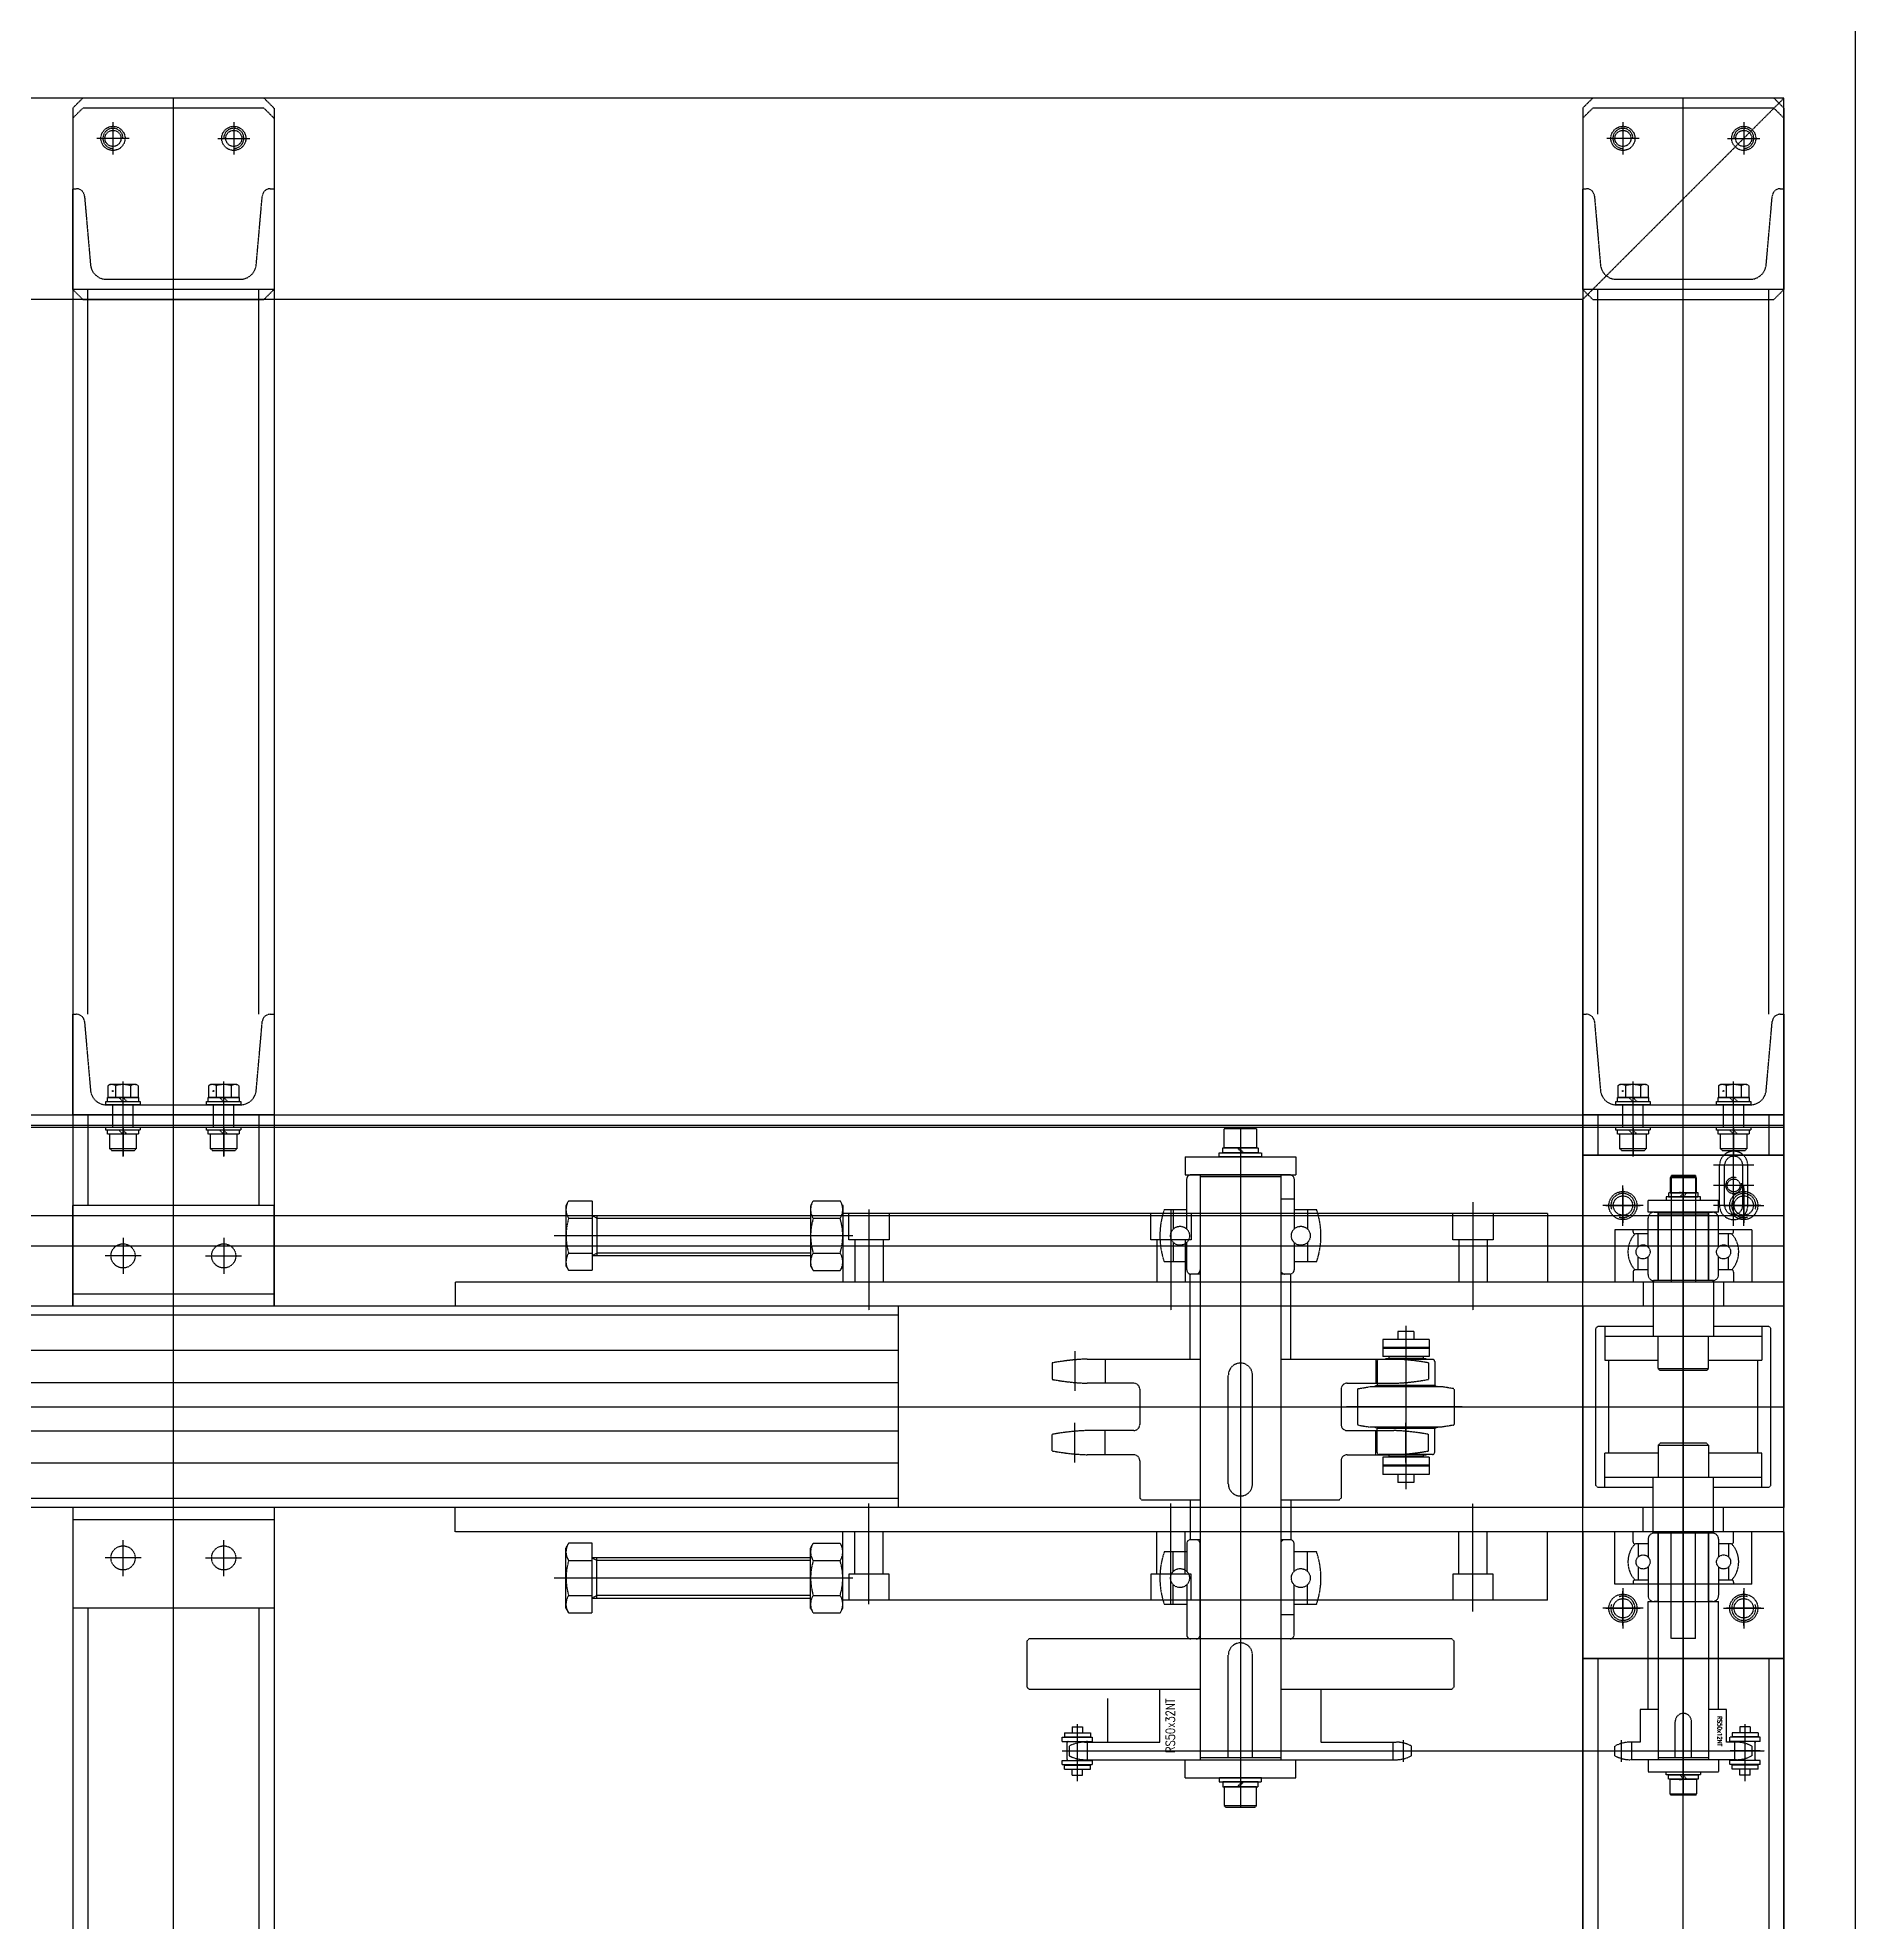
# Model space of a CAD drawing. Header units: millimetres. Extents: x -955179 to -912907, y 62798 to 154298.
# Drawn here: x -947874 to -946971, y 96664 to 97600 of the extents above; entities that cross this region are included whole.
import ezdxf

# ---------------------------------------------------------------- set-up
doc = ezdxf.new("R2010")
doc.units = ezdxf.units.MM
doc.header["$MEASUREMENT"] = 0
doc.linetypes.add('HIDDEN', pattern=[0.375, 0.25, -0.125])
doc.layers.add('CV', color=251, linetype='HIDDEN')
doc.styles.add('KKD', font='romans.shx', dxfattribs={"width": 0.8, "bigfont": 'whgtxt.shx'})
doc.styles.get("Standard").update_dxf_attribs({"font": 'arial.ttf', "height": 1000})

# ---------------------------------------------------------------- blocks, each defined once
blk = doc.blocks.new('HS_BOM', base_point=(-1429.34, 5195.74))
at = {"layer": 'CV'}
blk.add_circle((-1429.34, 5195.74), 0.25, dxfattribs=at)
blk = doc.blocks.new('A$C23B45319')
for p, q in [((0, 21.76), (15.01, 21.76)), ((0, 19.76), (0, 21.76)), ((0, 19.76), (15.01, 19.76)), ((0.01, 19.76), (15.01, 19.76)), ((1.05, 24.05), (1.05, 22.05)), ((1.05, 24.05), (13.98, 24.05)), ((1.05, 22.05), (13.98, 22.05)), ((2.43, 10.73), (2.43, 19.26)), ((4.97, 27), (10.06, 27)), ((4.97, 27), (4.97, 24.05)), ((10.06, 27), (10.06, 24.05)), ((12.59, 10.73), (12.59, 19.26)), ((13.98, 24.05), (13.98, 22.05)), ((15.03, 19.76), (15.03, 21.76)), ((0, 10.23), (15.01, 10.23)), ((0, 8.23), (0, 10.23)), ((15.03, 8.23), (15.03, 10.23)), ((0, 8.23), (15.01, 8.23)), ((1.05, 5.95), (1.05, 7.95)), ((1.05, 7.95), (13.98, 7.95)), ((1.05, 5.95), (13.98, 5.95)), ((4.97, 3), (4.97, 5.95)), ((4.97, 3), (10.06, 3)), ((10.06, 3), (10.06, 5.95)), ((13.98, 5.95), (13.98, 7.95))]:
    blk.add_line(p, q)
for centre, start, end in [((2.93, 19.26), 90, 180.00001), ((12.09, 19.26), 0, 90), ((2.93, 10.73), 179.99999, 270), ((12.09, 10.73), 270, 0)]:
    blk.add_arc(centre, 0.5, start, end)
at = {"layer": 'CV'}
for p, q in [((7.51, 0), (7.51, 28.3)), ((0, 15), (15.01, 15))]:
    blk.add_line(p, q, dxfattribs=at)
blk = doc.blocks.new('A$C6A421805')
at = {"layer": 'CV', "rotation": 90}
blk.add_blockref('A$C23B45319', (28.3, 0), dxfattribs=at)
blk = doc.blocks.new('A$C24162613')
at = {"layer": 'CV'}
for p, q in [((-925, 3700, -15.75), (-925, -3700, -15.75)), ((-825, 3600), (-925, 3700, -15.75)), ((925, 3700), (-925, 3700)), ((-925, 3695, 0.49), (-920, 3700, 0.46)), ((-920, 3695, 0.49), (-915, 3700, 0.46)), ((-920, 3700, 0.49), (-830, 3700, 0.49)), ((-915, 3700, 0.49), (-830, 3700, 0.49)), ((-880, 3700), (-830, 3700)), ((-880, 3698.13), (-880, 3700)), ((-337, 3700), (-830, 3700)), ((-830, 3700), (-830, 3600)), ((-830, 3700), (-830, 3600)), ((-825, 3695, 0.49), (-830, 3700, 0.46)), ((-470, 3700), (-420, 3700)), ((-470, 3698.13), (-470, 3700)), ((-420, 3700), (-337, 3700)), ((-420, -3700), (-420, 3700)), ((-420, 3700), (-370, 3700)), ((-420, 3700), (-420, 3600)), ((-415, 3700), (-355, 3700)), ((-415, -3700), (-415, 3700)), ((-414, -3700), (-414, 3700)), ((-400, 3700), (-400, 3600)), ((-400, 3700), (-325, 3700)), ((-400, 3600), (-400, 3700)), ((-370, -3700), (-370, 3700)), ((-355, -3700), (-355, 3700)), ((-337, 3700), (-337, 3040)), ((-325, 3700), (-325, 3040)), ((-325, 3700), (-225, 3700)), ((-225, 3700), (-325, 3700)), ((-275, -3700), (-275, 3700)), ((-150, 3700), (-225, 3700)), ((-225, 3700), (-225, 3040)), ((-213, 3700), (-213, 3040)), ((-150, 3700), (-213, 3700)), ((-213, 3700), (213, 3700)), ((-150, 3700), (-150, 3600)), ((-150, 3600), (-150, 3700)), ((-925, 3695, 0.46), (-925, 3605, 0.46)), ((-920, 3695, 0.46), (-920, 3605, 0.46)), ((-905, 3672, 0.46), (-905, 3688, 0.46)), ((-905, 3672, 0.46), (-905, 3688, 0.46)), ((-842.3, 3691.17), (-876.35, 3694.15)), ((-470, 3692.5), (-830, 3692.5)), ((-825, 3605, 0.49), (-825, 3695, 0.49)), ((-432.3, 3691.17), (-466.35, 3694.15)), ((-420, 3692.5), (-400, 3692.5)), ((-375, 3670), (-375, 3690)), ((-375, 3688.5), (-375, 3671.5)), ((-314, 3693.5), (-315, 3692.5)), ((-315, 3692.5), (-315, 3665)), ((-315, 3689), (-298, 3689)), ((-236, 3693.5), (-314, 3693.5)), ((-310, 3689), (-310, 3611)), ((-298, 3689), (-298, 3662.5)), ((-252, 3689), (-252, 3662.5)), ((-235, 3689), (-252, 3689)), ((-240, 3689), (-240, 3611)), ((-235, 3692.5), (-236, 3693.5)), ((-235, 3692.5), (-235, 3665)), ((-175, 3670), (-175, 3690)), ((-175, 3688.5), (-175, 3671.5)), ((-150, 3692.5), (150, 3692.5)), ((-104.15, 3341.51), (-104.15, 3690.31)), ((-913, 3680, 0.46), (-897, 3680, 0.46)), ((-913, 3680, 0.46), (-897, 3680, 0.46)), ((-835, 3616.8), (-835, 3683.2)), ((-434.52, 3682.51), (-435.1, 3681.5)), ((-435.1, 3681.5), (-435.1, 3668.5)), ((-434.52, 3682.51), (-428.6, 3682.51)), ((-434.52, 3678.75), (-428.6, 3678.75)), ((-428.6, 3667.3), (-428.6, 3682.7)), ((-428.6, 3682.7), (-426.6, 3682.7)), ((-428.6, 3682.51), (-428.6, 3667.49)), ((-426.6, 3666.5), (-426.6, 3683.5)), ((-426.6, 3683.5), (-425, 3683.5)), ((-425, 3683.5), (-425, 3666.5)), ((-425, 3616.8), (-425, 3683.2)), ((-414, 3680), (-425, 3680)), ((-414, 3666.5), (-414, 3683.5)), ((-414, 3683.5), (-412.4, 3683.5)), ((-412.4, 3683.5), (-412.4, 3666.5)), ((-412.4, 3682.7), (-410.4, 3682.7)), ((-410.4, 3682.7), (-410.4, 3667.3)), ((-410.4, 3681.5), (-403.2, 3681.5)), ((-403.2, 3681.5), (-403.2, 3668.5)), ((-402.4, 3680.7), (-403.2, 3681.5)), ((-402.4, 3669.3), (-402.4, 3680.7)), ((-395, 3685), (-395, 3665)), ((-375, 3682), (-395, 3682)), ((-375, 3679.5), (-395, 3679.5)), ((-385, 3685), (-385, 3665)), ((-365, 3680), (-385, 3680)), ((-383.5, 3680), (-366.5, 3680)), ((-375, 3685), (-375, 3665)), ((-363, 3684, -1.14), (-363, 3616, -1.14)), ((-363, 3684), (-337, 3684)), ((-337, 3684), (-337, 3616)), ((-252, 3686.95), (-298, 3686.95)), ((-187, 3684), (-213, 3684)), ((-213, 3684), (-213, 3616)), ((-187, 3684, -1.14), (-187, 3616, -1.14)), ((-185, 3680), (-165, 3680)), ((-166.5, 3680), (-183.5, 3680)), ((-98.8, 3680.67), (-109.5, 3680.67)), ((-106.54, 3684), (-101.76, 3684)), ((-399.4, 3675), (-436.63, 3675)), ((-425, 3675), (-436.63, 3675)), ((-434.52, 3671.25), (-428.6, 3671.25)), ((-426.6, 3677), (-428.6, 3675)), ((-426.6, 3675), (-428.6, 3673)), ((-414, 3670), (-425, 3670)), ((-414, 3675), (-399.4, 3675)), ((-412.4, 3675), (-410.4, 3677)), ((-412.4, 3673), (-410.4, 3675)), ((-365, 3675), (-405, 3675)), ((-403.2, 3668.5), (-402.4, 3669.3)), ((-375, 3670.5), (-395, 3670.5)), ((-362, 3675), (-363, 3675)), ((-361, 3674), (-361, 3667.5)), ((-354.45, 3672.5), (-361, 3672.5)), ((-343, 3672.5), (-349.55, 3672.5)), ((-343, 3674), (-343, 3667.5)), ((-342, 3675), (-337, 3675)), ((-337, 3670), (-325, 3670)), ((-213, 3670), (-225, 3670)), ((-208, 3675), (-213, 3675)), ((-207, 3674), (-207, 3667.5)), ((-207, 3672.5), (-200.45, 3672.5)), ((-195.55, 3672.5), (-189, 3672.5)), ((-189, 3674), (-189, 3667.5)), ((-188, 3675), (-187, 3675)), ((-108.5, 3671.5), (-124.8, 3671.5)), ((-124.8, 3671.5), (-124.8, 3662.5)), ((-108.5, 3676.49), (-108.5, 3671.5)), ((-99.8, 3675.59), (-108.5, 3675.59)), ((-99.8, 3676.49), (-99.8, 3623.51)), ((-435.1, 3668.5), (-434.52, 3667.49)), ((-434.52, 3667.49), (-428.6, 3667.49)), ((-426.6, 3667.3), (-428.6, 3667.3)), ((-425, 3666.5), (-426.6, 3666.5)), ((-412.4, 3666.5), (-414, 3666.5)), ((-410.4, 3667.3), (-412.4, 3667.3)), ((-403.2, 3668.5), (-410.4, 3668.5)), ((-375, 3668), (-395, 3668)), ((-377.7, 3632.5), (-377.7, 3667.5)), ((-371.7, 3667.5), (-377.7, 3667.5)), ((-371.7, 3667.5), (-371.7, 3632.5)), ((-371.7, 3635.5), (-371.7, 3664.5)), ((-371.7, 3664.5), (-371.7, 3662.5)), ((-337.7, 3662.5), (-371.7, 3662.5)), ((-371.7, 3662.5), (-337.7, 3662.5)), ((-370.7, 3662.5), (-370.7, 3637.5)), ((-363, 3667.5), (-368.7, 3667.5)), ((-354.45, 3667.5), (-368.7, 3667.5)), ((-340.7, 3667.5), (-349.55, 3667.5)), ((-337.7, 3665), (-310, 3665)), ((-337.7, 3665), (-337.7, 3635)), ((-337.7, 3664.5), (-337.7, 3662.5)), ((-294, 3662.5), (-310, 3662.5)), ((-293, 3661.5), (-294, 3662.5)), ((-294, 3637.5), (-294, 3662.5)), ((-293, 3661.5), (-293, 3638.5)), ((-257, 3661.5), (-256, 3662.5)), ((-257, 3661.5), (-257, 3638.5)), ((-256, 3637.5), (-256, 3662.5)), ((-256, 3662.5), (-240, 3662.5)), ((-212.3, 3665), (-240, 3665)), ((-212.3, 3665), (-212.3, 3635)), ((-212.3, 3664.5), (-212.3, 3662.5)), ((-212.3, 3662.5), (-99.8, 3662.5)), ((-178.3, 3662.5), (-212.3, 3662.5)), ((-209.3, 3667.5), (-200.45, 3667.5)), ((-195.55, 3667.5), (-181.3, 3667.5)), ((-187, 3667.5), (-181.3, 3667.5)), ((-124.8, 3667.5), (-178.3, 3667.5)), ((-178.3, 3662.5), (-178.3, 3667.5)), ((-178.3, 3635.5), (-178.3, 3664.5)), ((-178.3, 3664.5), (-178.3, 3662.5)), ((-100.8, 3662.5), (-100.8, 3637.5)), ((-99.8, 3667.5), (-99.8, 3632.5)), ((-99.8, 3667.5), (-93.8, 3667.5)), ((-93.8, 3632.5), (-93.8, 3667.5)), ((-390, 3656), (-390, 3644)), ((-390, 3656), (-337, 3656)), ((-388.8, 3656.5), (-389.3, 3656.21)), ((-389.3, 3656.21), (-389.3, 3643.79)), ((-388.8, 3656.5), (-388.8, 3643.5)), ((-381.3, 3656.5), (-388.8, 3656.5)), ((-379.3, 3657.3), (-381.3, 3657.3)), ((-381.3, 3657.3), (-381.3, 3642.7)), ((-381.3, 3643.5), (-381.3, 3656.5)), ((-379.3, 3650), (-381.3, 3651.57)), ((-377.7, 3658.5), (-379.3, 3658.5)), ((-379.3, 3658.5), (-379.3, 3641.5)), ((-379.3, 3642.7), (-379.3, 3657.3)), ((-377.7, 3641.5), (-377.7, 3658.5)), ((-160, 3656), (-213, 3656)), ((-160, 3656), (-160, 3644)), ((-100.8, 3654), (-118.8, 3654)), ((-93.8, 3658.5), (-92.2, 3658.5)), ((-93.8, 3641.5), (-93.8, 3658.5)), ((-92.2, 3658.5), (-92.2, 3641.5)), ((-92.2, 3657.3), (-90.2, 3657.3)), ((-92.2, 3642.7), (-92.2, 3657.3)), ((-92.2, 3650), (-90.2, 3651.57)), ((-90.2, 3657.3), (-90.2, 3642.7)), ((-90.2, 3656.5), (-82.7, 3656.5)), ((-90.2, 3643.5), (-90.2, 3656.5)), ((-82.7, 3656.5), (-82.7, 3643.5)), ((-82.7, 3656.5), (-82.2, 3656.21)), ((-82.2, 3656.21), (-82.2, 3643.79)), ((925, 3650), (-925, 3650)), ((-390, 3644), (-337, 3644)), ((-389.3, 3650), (-82.2, 3650)), ((-389.3, 3643.79), (-388.8, 3643.5)), ((-388.8, 3643.5), (-381.3, 3643.5)), ((-379.3, 3648.43), (-381.3, 3650)), ((-381.3, 3642.7), (-379.3, 3642.7)), ((-379.3, 3641.5), (-377.7, 3641.5)), ((-160, 3644), (-213, 3644)), ((-100.8, 3646), (-118.8, 3646)), ((-92.2, 3641.5), (-93.8, 3641.5)), ((-92.2, 3648.43), (-90.2, 3650)), ((-90.2, 3642.7), (-92.2, 3642.7)), ((-82.7, 3643.5), (-90.2, 3643.5)), ((-82.2, 3643.79), (-82.7, 3643.5)), ((-434.52, 3632.51), (-435.1, 3631.5)), ((-434.52, 3632.51), (-428.6, 3632.51)), ((-428.6, 3617.3), (-428.6, 3632.7)), ((-428.6, 3632.7), (-426.6, 3632.7)), ((-428.6, 3632.51), (-428.6, 3617.49)), ((-426.6, 3616.5), (-426.6, 3633.5)), ((-426.6, 3633.5), (-425, 3633.5)), ((-425, 3633.5), (-425, 3616.5)), ((-414, 3616.5), (-414, 3633.5)), ((-414, 3633.5), (-412.4, 3633.5)), ((-412.4, 3633.5), (-412.4, 3616.5)), ((-412.4, 3632.7), (-410.4, 3632.7)), ((-410.4, 3632.7), (-410.4, 3617.3)), ((-371.7, 3632.5), (-377.7, 3632.5)), ((-337.7, 3637.5), (-371.7, 3637.5)), ((-371.7, 3637.5), (-337.7, 3637.5)), ((-371.7, 3637.5), (-371.7, 3635.5)), ((-363, 3632.5), (-368.7, 3632.5)), ((-354.45, 3632.5), (-368.7, 3632.5)), ((-361, 3632.5), (-361, 3626)), ((-340.7, 3632.5), (-349.55, 3632.5)), ((-343, 3632.5), (-343, 3626)), ((-337.7, 3637.5), (-337.7, 3635.5)), ((-337.7, 3635), (-310, 3635)), ((-337.7, 3635), (-310, 3635)), ((-315, 3635), (-315, 3607.5)), ((-294, 3637.5), (-310, 3637.5)), ((-298, 3637.5), (-298, 3611)), ((-293, 3638.5), (-294, 3637.5)), ((-257, 3638.5), (-256, 3637.5)), ((-256, 3637.5), (-240, 3637.5)), ((-252, 3637.5), (-252, 3611)), ((-212.3, 3635), (-240, 3635)), ((-212.3, 3635), (-240, 3635)), ((-235, 3635), (-235, 3607.5)), ((-212.3, 3637.5), (-99.8, 3637.5)), ((-178.3, 3637.5), (-212.3, 3637.5)), ((-212.3, 3637.5), (-212.3, 3635.5)), ((-209.3, 3632.5), (-200.45, 3632.5)), ((-207, 3632.5), (-207, 3626)), ((-195.55, 3632.5), (-181.3, 3632.5)), ((-189, 3632.5), (-189, 3626)), ((-187, 3632.5), (-181.3, 3632.5)), ((-178.3, 3632.5), (-178.3, 3637.5)), ((-178.3, 3637.5), (-178.3, 3635.5)), ((-124.8, 3632.5), (-178.3, 3632.5)), ((-124.8, 3637.5), (-124.8, 3628.5)), ((-99.8, 3632.5), (-93.8, 3632.5)), ((-905, 3628, 0.46), (-905, 3612, 0.46)), ((-905, 3628, 0.46), (-905, 3612, 0.46)), ((-399.4, 3625), (-436.63, 3625)), ((-425, 3625), (-436.63, 3625)), ((-435.1, 3631.5), (-435.1, 3618.5)), ((-434.52, 3628.75), (-428.6, 3628.75)), ((-426.6, 3627), (-428.6, 3625)), ((-426.6, 3625), (-428.6, 3623)), ((-414, 3630), (-425, 3630)), ((-414, 3625), (-399.4, 3625)), ((-412.4, 3625), (-410.4, 3627)), ((-412.4, 3623), (-410.4, 3625)), ((-410.4, 3631.5), (-403.2, 3631.5)), ((-403.2, 3631.5), (-403.2, 3618.5)), ((-402.4, 3630.7), (-403.2, 3631.5)), ((-402.4, 3619.3), (-402.4, 3630.7)), ((-375, 3630), (-375, 3610)), ((-375, 3611.5), (-375, 3628.5)), ((-362, 3625), (-363, 3625)), ((-354.45, 3627.5), (-361, 3627.5)), ((-343, 3627.5), (-349.55, 3627.5)), ((-342, 3625), (-337, 3625)), ((-337, 3630), (-325, 3630)), ((-213, 3630), (-225, 3630)), ((-208, 3625), (-213, 3625)), ((-207, 3627.5), (-200.45, 3627.5)), ((-195.55, 3627.5), (-189, 3627.5)), ((-188, 3625), (-187, 3625)), ((-175, 3630), (-175, 3610)), ((-175, 3611.5), (-175, 3628.5)), ((-124.8, 3628.5), (-108.5, 3628.5)), ((-108.5, 3628.5), (-108.5, 3623.51)), ((-99.8, 3624.41), (-108.5, 3624.41)), ((-913, 3620, 0.46), (-897, 3620, 0.46)), ((-913, 3620, 0.46), (-897, 3620, 0.46)), ((-435.1, 3618.5), (-434.52, 3617.49)), ((-434.52, 3621.25), (-428.6, 3621.25)), ((-434.52, 3617.49), (-428.6, 3617.49)), ((-426.6, 3617.3), (-428.6, 3617.3)), ((-425, 3616.5), (-426.6, 3616.5)), ((-414, 3620), (-425, 3620)), ((-412.4, 3616.5), (-414, 3616.5)), ((-410.4, 3617.3), (-412.4, 3617.3)), ((-403.2, 3618.5), (-410.4, 3618.5)), ((-403.2, 3618.5), (-402.4, 3619.3)), ((-365, 3620), (-385, 3620)), ((-383.5, 3620), (-366.5, 3620)), ((-363, 3616), (-337, 3616)), ((-252, 3613.05), (-298, 3613.05)), ((-187, 3616), (-213, 3616)), ((-185, 3620), (-165, 3620)), ((-166.5, 3620), (-183.5, 3620)), ((-98.8, 3619.33), (-109.5, 3619.33)), ((-101.76, 3616), (-106.54, 3616)), ((-925, 3605, 0.49), (-920, 3600, 0.46)), ((-920, 3605, 0.49), (-915, 3600, 0.46)), ((-876.35, 3605.85), (-842.3, 3608.83)), ((-470, 3607.5), (-830, 3607.5)), ((-825, 3605, 0.49), (-830, 3600, 0.46)), ((-466.35, 3605.85), (-432.3, 3608.83)), ((-420, 3607.5), (-400, 3607.5)), ((-315, 3611), (-298, 3611)), ((-315, 3607.5), (-314, 3606.5)), ((-236, 3606.5), (-314, 3606.5)), ((-235, 3611), (-252, 3611)), ((-236, 3606.5), (-235, 3607.5)), ((-150, 3607.5), (150, 3607.5)), ((-920, 3600, 0.49), (-830, 3600, 0.49)), ((-915, 3600, 0.49), (-830, 3600, 0.49)), ((-880, 3600), (-880, 3601.87)), ((-830, 3600), (-880, 3600)), ((-830, 3600), (-880, 3600)), ((-830, 3600), (-337, 3600)), ((-825, 3600, -15.75), (-825, -3600, -15.75)), ((825, 3600), (-825, 3600)), ((-470, 3600), (-470, 3601.87)), ((-420, 3600), (-470, 3600)), ((-420, 3600), (-337, 3600)), ((-400, 3600), (-337, 3600)), ((-325, 3600), (-225, 3600)), ((-325, 3600), (-225, 3600)), ((-150, 3600), (-213, 3600)), ((-213, 3600), (-150, 3600)), ((-213, 3600), (213, 3600)), ((-371, 3582.5), (-337, 3582.5)), ((-371, 3582.5), (-371, 3567.5)), ((-337, 3582.5), (-337, 3232.5)), ((-213, 3582.5), (-213, 3232.5)), ((-179, 3582.5), (-213, 3582.5)), ((-179, 3582.5), (-179, 3567.5)), ((-371, 3567.5), (-371, 3232.5)), ((-179, 3567.5), (-179, 3232.5)), ((-371, 3555.5), (-358, 3555.5)), ((-358, 3555.5), (-358, 3535.5)), ((-358, 3552.5), (-337, 3552.5)), ((-192, 3552.5), (-213, 3552.5)), ((-192, 3555.5), (-192, 3535.5)), ((-179, 3555.5), (-192, 3555.5)), ((-376.66, 3545.5), (-323, 3545.5)), ((-358, 3538.5), (-337, 3538.5)), ((-275, 3540.2), (-275, 3482.66)), ((-173.34, 3545.5), (-227, 3545.5)), ((-192, 3538.5), (-213, 3538.5)), ((-358, 3535.5), (-371, 3535.5)), ((-284.07, 3535.78), (-285, 3530.2)), ((-285, 3530.2), (-285, 3494.2)), ((-283.58, 3536.2), (-266.42, 3536.2)), ((-265.93, 3535.78), (-265, 3530.2)), ((-265, 3530.2), (-265, 3494.2)), ((-192, 3535.5), (-179, 3535.5)), ((-158.8, 3536), (-159.8, 3535)), ((-159.8, 3535), (-159.8, 3450)), ((-158.8, 3536), (-135.8, 3536)), ((-134.8, 3535), (-135.8, 3536)), ((-134.8, 3450), (-134.8, 3535)), ((-308.5, 3523.7), (-308.5, 3500.7)), ((-308.5, 3523.7), (-300, 3523.7)), ((-304.5, 3523.7), (-304.5, 3500.7)), ((-304, 3523.7), (-304, 3500.7)), ((-300, 3523.7), (-300, 3500.7)), ((-299.85, 3520.7), (-299.85, 3503.7)), ((-299.85, 3520.7), (-298.9, 3520.7)), ((-298.9, 3522.1), (-298.9, 3502.3)), ((-298.7, 3522.3), (-298.6, 3522.3)), ((-298.6, 3525.49), (-298.6, 3498.91)), ((-297.6, 3526.49), (-285.7, 3526.49)), ((-296.84, 3523.5), (-288.66, 3523.5)), ((-285.7, 3526.49), (-285, 3527.98)), ((-285.7, 3526.49), (-285.7, 3497.91)), ((-264.3, 3526.49), (-265, 3527.98)), ((-252.4, 3526.49), (-264.3, 3526.49)), ((-264.3, 3526.49), (-264.3, 3497.91)), ((-253.16, 3523.5), (-261.34, 3523.5)), ((-251.4, 3525.49), (-251.4, 3498.91)), ((-251.3, 3522.3), (-251.4, 3522.3)), ((-251.1, 3522.1), (-251.1, 3502.3)), ((-251.1, 3520.7), (-250.15, 3520.7)), ((-250.15, 3520.7), (-250.15, 3503.7)), ((-250, 3523.7), (-250, 3500.7)), ((-250, 3523.7), (-241.5, 3523.7)), ((-246, 3523.7), (-246, 3500.7)), ((-245.5, 3523.7), (-245.5, 3500.7)), ((-241.5, 3523.7), (-241.5, 3500.7)), ((-315.31, 3512.2), (-234.16, 3512.2)), ((-312.5, 3516.17), (-312.5, 3508.23)), ((-312.5, 3516.17), (-308.5, 3516.17)), ((-302.62, 3512.2), (-282.93, 3512.2)), ((-247.38, 3512.2), (-267.07, 3512.2)), ((-241.5, 3516.17), (-237.5, 3516.17)), ((-237.5, 3516.17), (-237.5, 3508.23)), ((-98.8, 3510.98), (-109.5, 3510.98)), ((-101.76, 3515), (-106.54, 3515)), ((-312.5, 3508.23), (-308.5, 3508.23)), ((-308.5, 3500.7), (-300, 3500.7)), ((-299.85, 3503.7), (-298.9, 3503.7)), ((-298.75, 3450), (-298.75, 3506.2)), ((-298.7, 3502.1), (-298.6, 3502.1)), ((-286.75, 3483), (-286.75, 3506.2)), ((-263.25, 3483), (-263.25, 3506.2)), ((-251.3, 3502.1), (-251.4, 3502.1)), ((-251.25, 3483), (-251.25, 3506.2)), ((-251.1, 3503.7), (-250.15, 3503.7)), ((-250, 3500.7), (-241.5, 3500.7)), ((-241.5, 3508.23), (-237.5, 3508.23)), ((-108.5, 3470), (-108.5, 3507.45)), ((-99.8, 3505.9), (-108.5, 3505.9)), ((-99.8, 3352.55), (-99.8, 3507.45)), ((-298.75, 3497.2), (-286.75, 3497.2)), ((-297.6, 3497.91), (-285.7, 3497.91)), ((-285.7, 3497.91), (-285, 3496.41)), ((-284.07, 3488.61), (-285, 3494.2)), ((-265.93, 3488.61), (-265, 3494.2)), ((-264.3, 3497.91), (-265, 3496.41)), ((-252.4, 3497.91), (-264.3, 3497.91)), ((-251.25, 3497.2), (-263.25, 3497.2)), ((-283.58, 3488.2), (-266.42, 3488.2)), ((-283.75, 3480), (-266.25, 3480)), ((-248.25, 3480), (-229.75, 3480)), ((-228.75, 3479), (-229.75, 3480)), ((-228.75, 3479), (-228.75, 3450)), ((-373, 3456.67), (-373, 3467.83)), ((-373, 3463.33), (-363.33, 3463.33)), ((-356.67, 3463.33), (-347, 3463.33)), ((-347, 3467.83), (-347, 3456.67)), ((-203, 3467.83), (-203, 3456.67)), ((-193.33, 3463.33), (-203, 3463.33)), ((-177, 3463.33), (-186.67, 3463.33)), ((-177, 3456.67), (-177, 3467.83)), ((-134.8, 3457.5), (-134.8, 3470)), ((-134.8, 3470), (-108.5, 3470)), ((-399.2, 3402.5), (-399.2, 3457.5)), ((-399.2, 3457.5), (-390.2, 3457.5)), ((-390.2, 3402.5), (-390.2, 3457.5)), ((-390.2, 3454.67), (-390.2, 3405.33)), ((-388.2, 3456.67), (-363.33, 3456.67)), ((-378.2, 3456.67), (-378.2, 3450)), ((-356.67, 3456.67), (-343, 3456.67)), ((-298.75, 3455), (-341, 3455)), ((-341, 3454.67), (-341, 3450)), ((-228.75, 3455), (-209, 3455)), ((-209, 3454.67), (-209, 3450)), ((-193.33, 3456.67), (-207, 3456.67)), ((-161.8, 3456.67), (-186.67, 3456.67)), ((-171.8, 3456.67), (-171.8, 3450)), ((-159.8, 3454.67), (-159.8, 3405.33)), ((-99.8, 3397.5), (-99.8, 3462.5)), ((-99.8, 3402.5), (-99.8, 3457.5)), ((-90.8, 3457.5), (-99.8, 3457.5)), ((-90.8, 3402.5), (-90.8, 3457.5)), ((-390.2, 3450), (-99.8, 3450)), ((-389.2, 3450), (-389.2, 3410)), ((-207, 3450), (-161.8, 3450)), ((-100.8, 3450), (-100.8, 3410)), ((-413.7, 3437.4), (-413.1, 3438)), ((-413.7, 3422.6), (-413.7, 3437.4)), ((-413.1, 3438), (-413.1, 3422)), ((-413.1, 3438), (-403.7, 3438)), ((-403.7, 3438.8), (-401.2, 3438.8)), ((-403.7, 3421.2), (-403.7, 3438.8)), ((-403.7, 3438), (-403.7, 3422)), ((-401.2, 3419.5), (-401.2, 3440.5)), ((-401.2, 3440.5), (-399.2, 3440.5)), ((-401.2, 3438.8), (-401.2, 3421.2)), ((-399.2, 3440.5), (-399.2, 3419.5)), ((-236.75, 3436), (-290.75, 3436)), ((-100.8, 3436), (-151.8, 3436)), ((-90.8, 3440.5), (-90.8, 3419.5)), ((-88.8, 3440.5), (-90.8, 3440.5)), ((-88.8, 3419.5), (-88.8, 3440.5)), ((-86.3, 3438.8), (-88.8, 3438.8)), ((-88.8, 3438.8), (-88.8, 3421.2)), ((-86.3, 3421.2), (-86.3, 3438.8)), ((-86.3, 3438), (-86.3, 3422)), ((-76.9, 3438), (-86.3, 3438)), ((-76.9, 3438), (-76.9, 3422)), ((-76.3, 3437.4), (-76.9, 3438)), ((-76.3, 3422.6), (-76.3, 3437.4)), ((-413.7, 3430), (-76.3, 3430)), ((-403.7, 3429.17), (-401.2, 3431.67)), ((-403.7, 3428.33), (-401.2, 3430.83)), ((-86.3, 3429.17), (-88.8, 3431.67)), ((-86.3, 3428.33), (-88.8, 3430.83)), ((-413.1, 3422), (-413.7, 3422.6)), ((-403.7, 3422), (-413.1, 3422)), ((-401.2, 3421.2), (-403.7, 3421.2)), ((-399.2, 3419.5), (-401.2, 3419.5)), ((-236.75, 3424), (-290.75, 3424)), ((-100.8, 3424), (-151.8, 3424)), ((-90.8, 3419.5), (-88.8, 3419.5)), ((-88.8, 3421.2), (-86.3, 3421.2)), ((-86.3, 3422), (-76.9, 3422)), ((-76.9, 3422), (-76.3, 3422.6)), ((-390.2, 3410), (-99.8, 3410)), ((-341, 3410), (-341, 3405.33)), ((-298.75, 3353.81), (-298.75, 3410)), ((-228.75, 3410), (-228.75, 3381)), ((-209, 3410), (-209, 3405.33)), ((-161.8, 3410), (-207, 3410)), ((-159.8, 3410), (-159.8, 3325)), ((-134.8, 3325), (-134.8, 3410)), ((-399.2, 3402.5), (-390.2, 3402.5)), ((-363.33, 3403.33), (-388.2, 3403.33)), ((-373, 3392.17), (-373, 3403.33)), ((-371, 3405.5), (-358, 3405.5)), ((-358, 3405.5), (-358, 3385.5)), ((-358, 3402.5), (-337, 3402.5)), ((-343, 3403.33), (-356.67, 3403.33)), ((-347, 3403.33), (-347, 3392.17)), ((-298.75, 3405), (-341, 3405)), ((-228.75, 3405), (-209, 3405)), ((-192, 3402.5), (-213, 3402.5)), ((-207, 3403.33), (-193.33, 3403.33)), ((-203, 3403.33), (-203, 3392.17)), ((-179, 3405.5), (-192, 3405.5)), ((-192, 3405.5), (-192, 3385.5)), ((-186.67, 3403.33), (-161.8, 3403.33)), ((-177, 3392.17), (-177, 3403.33)), ((-134.8, 3390), (-134.8, 3402.5)), ((-90.8, 3402.5), (-99.8, 3402.5)), ((-373, 3396.67), (-363.33, 3396.67)), ((-373, 3395.5), (-323, 3395.5)), ((-358, 3388.5), (-337, 3388.5)), ((-356.67, 3396.67), (-347, 3396.67)), ((-177, 3395.5), (-227, 3395.5)), ((-192, 3388.5), (-213, 3388.5)), ((-193.33, 3396.67), (-203, 3396.67)), ((-177, 3396.67), (-186.67, 3396.67)), ((-108.5, 3390), (-134.8, 3390)), ((-108.5, 3352.55), (-108.5, 3390)), ((-358, 3385.5), (-371, 3385.5)), ((-283.75, 3380), (-266.25, 3380)), ((-248.25, 3380), (-229.75, 3380)), ((-228.75, 3381), (-229.75, 3380)), ((-192, 3385.5), (-179, 3385.5)), ((-286.75, 3377), (-286.75, 3353.81)), ((-263.25, 3377), (-263.25, 3353.81)), ((-251.25, 3377), (-251.25, 3353.81)), ((-298.75, 3362.81), (-286.75, 3362.81)), ((-251.25, 3362.81), (-263.25, 3362.81)), ((-130.22, 3363.95), (-108.1, 3363.95)), ((-116.15, 3346.48), (-116.15, 3351.57)), ((-116.15, 3351.57), (-113.2, 3351.57)), ((-113.2, 3342.56), (-113.2, 3355.48)), ((-113.2, 3355.48), (-111.2, 3355.48)), ((-111.2, 3342.56), (-111.2, 3355.48)), ((-108.91, 3356.53), (-110.91, 3356.53)), ((-110.91, 3341.51), (-110.91, 3356.52)), ((-108.91, 3341.52), (-108.91, 3356.52)), ((-108.91, 3341.51), (-108.91, 3356.52)), ((-99.8, 3354.1), (-108.5, 3354.1)), ((-99.88, 3354.1), (-108.41, 3354.1)), ((-104.15, 3341.51), (-104.15, 3356.52)), ((-97.38, 3356.53), (-99.38, 3356.53)), ((-99.38, 3341.51), (-99.38, 3356.52)), ((-97.38, 3341.51), (-97.38, 3356.52)), ((-97.1, 3342.56), (-97.1, 3355.48)), ((-95.1, 3355.48), (-97.1, 3355.48)), ((-95.1, 3342.56), (-95.1, 3355.48)), ((-92.15, 3351.57), (-95.1, 3351.57)), ((-92.15, 3346.48), (-92.15, 3351.57)), ((-302.62, 3347.81), (-282.93, 3347.81)), ((-247.38, 3347.81), (-267.07, 3347.81)), ((-89.15, 3349.02), (-117.45, 3349.02)), ((-116.15, 3346.48), (-113.2, 3346.48)), ((-113.2, 3342.56), (-111.2, 3342.56)), ((-108.91, 3341.51), (-110.91, 3341.51)), ((-98.8, 3349.02), (-109.5, 3349.02)), ((-99.88, 3343.94), (-108.41, 3343.94)), ((-106.54, 3345), (-101.76, 3345)), ((-97.38, 3341.51), (-99.38, 3341.51)), ((-95.1, 3342.56), (-97.1, 3342.56)), ((-92.15, 3346.48), (-95.1, 3346.48)), ((-296.84, 3336.5), (-288.66, 3336.5)), ((-253.16, 3336.5), (-261.34, 3336.5)), ((-158.8, 3324), (-159.8, 3325)), ((-135.8, 3324), (-158.8, 3324)), ((-134.8, 3325), (-135.8, 3324)), ((-325, 3260), (-225, 3260)), ((-325, 3260), (-325, -3330)), ((-320.5, 3260), (-320.5, -3330)), ((-303, 3260), (-303, -3330)), ((-287, 3260), (-287, -3330)), ((-263, 3260), (-263, -3330)), ((-247, 3260), (-247, -3330)), ((-229.5, 3260), (-229.5, -3330)), ((-225, 3260), (-225, -3330)), ((-371, 3255.5), (-358, 3255.5)), ((-358, 3255.5), (-358, 3235.5)), ((-358, 3252.5), (-337, 3252.5)), ((-192, 3252.5), (-213, 3252.5)), ((-179, 3255.5), (-192, 3255.5)), ((-192, 3255.5), (-192, 3235.5)), ((-373, 3245.5), (-323, 3245.5)), ((-358, 3238.5), (-337, 3238.5)), ((-177, 3245.5), (-227, 3245.5)), ((-192, 3238.5), (-213, 3238.5)), ((-377.32, 3231.16), (-375, 3232.5)), ((-377.32, 3217.84), (-377.32, 3231.16)), ((-375, 3232.5), (-345, 3232.5)), ((-358, 3235.5), (-371, 3235.5)), ((-371, 3232.5), (-337, 3232.5)), ((-368.66, 3217.84), (-368.66, 3231.16)), ((-360, 3237.5), (-360, 3089.14)), ((-351.34, 3217.84), (-351.34, 3231.16)), ((-345, 3232.5), (-342.68, 3231.16)), ((-342.68, 3217.84), (-342.68, 3231.16)), ((-179, 3232.5), (-213, 3232.5)), ((-205, 3232.5), (-207.32, 3231.16)), ((-207.32, 3217.84), (-207.32, 3231.16)), ((-175, 3232.5), (-205, 3232.5)), ((-198.66, 3217.84), (-198.66, 3231.16)), ((-192, 3235.5), (-179, 3235.5)), ((-190, 3237.5), (-190, 3089.14)), ((-181.34, 3217.84), (-181.34, 3231.16)), ((-172.68, 3231.16), (-175, 3232.5)), ((-172.68, 3217.84), (-172.68, 3231.16)), ((-377.32, 3217.84), (-375, 3216.5)), ((-375, 3216.5), (-345, 3216.5)), ((-370, 3108), (-370, 3216.5)), ((-368.65, 3216.5), (-368.65, 3110.34)), ((-351.35, 3216.5), (-351.35, 3110.34)), ((-350, 3216.5), (-350, 3108)), ((-345, 3216.5), (-342.68, 3217.84)), ((-205, 3216.5), (-207.32, 3217.84)), ((-175, 3216.5), (-205, 3216.5)), ((-200, 3216.5), (-200, 3108)), ((-198.65, 3216.5), (-198.65, 3110.34)), ((-181.35, 3216.5), (-181.35, 3110.34)), ((-180, 3108), (-180, 3216.5)), ((-172.68, 3217.84), (-175, 3216.5)), ((-377.32, 3108), (-342.68, 3108)), ((-377.32, 3096.34), (-377.32, 3108)), ((-368.65, 3110.34), (-370, 3108)), ((-370, 3110.34), (-350, 3110.34)), ((-368.66, 3096.34), (-368.66, 3108)), ((-351.35, 3110.34), (-350, 3108)), ((-351.34, 3096.34), (-351.34, 3108)), ((-342.68, 3108), (-342.68, 3096.34)), ((-172.68, 3108), (-207.32, 3108)), ((-207.32, 3108), (-207.32, 3096.34)), ((-198.65, 3110.34), (-200, 3108)), ((-180, 3110.34), (-200, 3110.34)), ((-198.66, 3096.34), (-198.66, 3108)), ((-181.35, 3110.34), (-180, 3108)), ((-181.34, 3096.34), (-181.34, 3108)), ((-172.68, 3096.34), (-172.68, 3108)), ((-377.32, 3096.34), (-375, 3095)), ((-375, 3095), (-345, 3095)), ((-345, 3095), (-342.68, 3096.34)), ((-205, 3095), (-207.32, 3096.34)), ((-175, 3095), (-205, 3095)), ((-172.68, 3096.34), (-175, 3095)), ((-337, 3040), (-325, 3040)), ((-213, 3040), (-225, 3040)), ((-925, 2945, 0.03), (-920, 2950)), ((-920, 2945, 0.03), (-915, 2950)), ((-920, 2950, 0.03), (-830, 2950, 0.03)), ((-915, 2950, 0.03), (-830, 2950, 0.03)), ((-880, 2950, -0.46), (-830, 2950, -0.46)), ((-880, 2948.13, -0.46), (-880, 2950, -0.46)), ((-830, 2950, -0.46), (-325, 2950, -0.46)), ((-830, 2950, -0.46), (-830, 2850, -0.46)), ((-830, 2950, -0.46), (-830, 2850, -0.46)), ((-825, 2945, 0.03), (-830, 2950)), ((-470, 2950, -0.46), (-420, 2950, -0.46)), ((-470, 2948.13, -0.46), (-470, 2950, -0.46)), ((-420, 2950, -0.46), (-420, 2850, -0.46)), ((-375, 2950, -0.46), (-375, 2850, -0.46)), ((-325, 2950, -0.46), (-375, 2950, -0.46)), ((-331, 2950, -0.46), (-331, 2850, -0.46)), ((-325, 2950, -0.46), (-325, 2850, -0.46)), ((-225, 2950, -0.46), (-175, 2950, -0.46)), ((-225, 2950, -0.46), (-225, 2850, -0.46)), ((-225, 2950, -0.46), (225, 2950, -0.46)), ((-219, 2950, -0.46), (-219, 2850, -0.46)), ((-175, 2950, -0.46), (-175, 2850, -0.46)), ((-925, 2945), (-925, 2855)), ((-920, 2945), (-920, 2855)), ((-842.3, 2941.17, -0.46), (-876.35, 2944.15, -0.46)), ((-470, 2942.5, -0.46), (-830, 2942.5, -0.46)), ((-825, 2855, 0.03), (-825, 2945, 0.03)), ((-432.3, 2941.17, -0.46), (-466.35, 2944.15, -0.46)), ((-420, 2942.5, -0.46), (-375, 2942.5, -0.46)), ((-175, 2942.5, -0.46), (175, 2942.5, -0.46)), ((-913, 2930), (-897, 2930)), ((-913, 2930), (-897, 2930)), ((-905, 2922), (-905, 2938)), ((-905, 2922), (-905, 2938)), ((-835, 2866.8, -0.46), (-835, 2933.2, -0.46)), ((-434.52, 2932.51, -0.46), (-435.1, 2931.5, -0.46)), ((-435.1, 2931.5, -0.46), (-435.1, 2918.5, -0.46)), ((-434.52, 2932.51, -0.46), (-428.6, 2932.51, -0.46)), ((-428.6, 2917.3, -0.46), (-428.6, 2932.7, -0.46)), ((-428.6, 2932.7, -0.46), (-426.6, 2932.7, -0.46)), ((-428.6, 2932.51, -0.46), (-428.6, 2917.49, -0.46)), ((-426.6, 2916.5, -0.46), (-426.6, 2933.5, -0.46)), ((-426.6, 2933.5, -0.46), (-425, 2933.5, -0.46)), ((-425, 2933.5, -0.46), (-425, 2916.5, -0.46)), ((-425, 2866.8, -0.46), (-425, 2933.2, -0.46)), ((-414, 2930, -0.46), (-425, 2930, -0.46)), ((-414, 2916.5, -0.46), (-414, 2933.5, -0.46)), ((-414, 2933.5, -0.46), (-412.4, 2933.5, -0.46)), ((-412.4, 2933.5, -0.46), (-412.4, 2916.5, -0.46)), ((-412.4, 2932.7, -0.46), (-410.4, 2932.7, -0.46)), ((-410.4, 2932.7, -0.46), (-410.4, 2917.3, -0.46)), ((-410.4, 2931.5, -0.46), (-403.2, 2931.5, -0.46)), ((-403.2, 2931.5, -0.46), (-403.2, 2918.5, -0.46)), ((-402.4, 2930.7, -0.46), (-403.2, 2931.5, -0.46)), ((-402.4, 2919.3, -0.46), (-402.4, 2930.7, -0.46)), ((-350, 2916, -0.46), (-350, 2934, -0.46)), ((-200, 2916, -0.46), (-200, 2934, -0.46)), ((-399.4, 2925, -0.46), (-436.63, 2925, -0.46)), ((-425, 2925, -0.46), (-436.63, 2925, -0.46)), ((-434.52, 2928.75, -0.46), (-428.6, 2928.75, -0.46)), ((-434.52, 2921.25, -0.46), (-428.6, 2921.25, -0.46)), ((-426.6, 2927, -0.46), (-428.6, 2925, -0.46)), ((-426.6, 2925, -0.46), (-428.6, 2923, -0.46)), ((-414, 2925, -0.46), (-399.4, 2925, -0.46)), ((-412.4, 2925, -0.46), (-410.4, 2927, -0.46)), ((-412.4, 2923, -0.46), (-410.4, 2925, -0.46)), ((-359, 2925, -0.46), (-341, 2925, -0.46)), ((-191, 2925, -0.46), (-209, 2925, -0.46)), ((-435.1, 2918.5, -0.46), (-434.52, 2917.49, -0.46)), ((-434.52, 2917.49, -0.46), (-428.6, 2917.49, -0.46)), ((-426.6, 2917.3, -0.46), (-428.6, 2917.3, -0.46)), ((-425, 2916.5, -0.46), (-426.6, 2916.5, -0.46)), ((-414, 2920, -0.46), (-425, 2920, -0.46)), ((-412.4, 2916.5, -0.46), (-414, 2916.5, -0.46)), ((-410.4, 2917.3, -0.46), (-412.4, 2917.3, -0.46)), ((-403.2, 2918.5, -0.46), (-410.4, 2918.5, -0.46)), ((-403.2, 2918.5, -0.46), (-402.4, 2919.3, -0.46)), ((925, 2900, -0.46), (-925, 2900, -0.46)), ((-426.6, 2866.5, -0.46), (-426.6, 2883.5, -0.46)), ((-426.6, 2883.5, -0.46), (-425, 2883.5, -0.46)), ((-425, 2883.5, -0.46), (-425, 2866.5, -0.46)), ((-414, 2866.5, -0.46), (-414, 2883.5, -0.46)), ((-414, 2883.5, -0.46), (-412.4, 2883.5, -0.46)), ((-412.4, 2883.5, -0.46), (-412.4, 2866.5, -0.46)), ((-350, 2884, -0.46), (-350, 2866, -0.46)), ((-200, 2884, -0.46), (-200, 2866, -0.46)), ((-905, 2878), (-905, 2862)), ((-905, 2878), (-905, 2862)), ((-399.4, 2875, -0.46), (-436.63, 2875, -0.46)), ((-425, 2875, -0.46), (-436.63, 2875, -0.46)), ((-434.52, 2882.51, -0.46), (-435.1, 2881.5, -0.46)), ((-435.1, 2881.5, -0.46), (-435.1, 2868.5, -0.46)), ((-434.52, 2882.51, -0.46), (-428.6, 2882.51, -0.46)), ((-434.52, 2878.75, -0.46), (-428.6, 2878.75, -0.46)), ((-428.6, 2867.3, -0.46), (-428.6, 2882.7, -0.46)), ((-428.6, 2882.7, -0.46), (-426.6, 2882.7, -0.46)), ((-428.6, 2882.51, -0.46), (-428.6, 2867.49, -0.46)), ((-426.6, 2877, -0.46), (-428.6, 2875, -0.46)), ((-426.6, 2875, -0.46), (-428.6, 2873, -0.46)), ((-414, 2880, -0.46), (-425, 2880, -0.46)), ((-414, 2875, -0.46), (-399.4, 2875, -0.46)), ((-412.4, 2882.7, -0.46), (-410.4, 2882.7, -0.46)), ((-412.4, 2875, -0.46), (-410.4, 2877, -0.46)), ((-412.4, 2873, -0.46), (-410.4, 2875, -0.46)), ((-410.4, 2882.7, -0.46), (-410.4, 2867.3, -0.46)), ((-410.4, 2881.5, -0.46), (-403.2, 2881.5, -0.46)), ((-403.2, 2881.5, -0.46), (-403.2, 2868.5, -0.46)), ((-402.4, 2880.7, -0.46), (-403.2, 2881.5, -0.46)), ((-402.4, 2869.3, -0.46), (-402.4, 2880.7, -0.46)), ((-359, 2875, -0.46), (-341, 2875, -0.46)), ((-191, 2875, -0.46), (-209, 2875, -0.46)), ((-913, 2870), (-897, 2870)), ((-913, 2870), (-897, 2870)), ((-435.1, 2868.5, -0.46), (-434.52, 2867.49, -0.46)), ((-434.52, 2871.25, -0.46), (-428.6, 2871.25, -0.46)), ((-434.52, 2867.49, -0.46), (-428.6, 2867.49, -0.46)), ((-426.6, 2867.3, -0.46), (-428.6, 2867.3, -0.46)), ((-425, 2866.5, -0.46), (-426.6, 2866.5, -0.46)), ((-414, 2870, -0.46), (-425, 2870, -0.46)), ((-412.4, 2866.5, -0.46), (-414, 2866.5, -0.46)), ((-410.4, 2867.3, -0.46), (-412.4, 2867.3, -0.46)), ((-403.2, 2868.5, -0.46), (-410.4, 2868.5, -0.46)), ((-403.2, 2868.5, -0.46), (-402.4, 2869.3, -0.46)), ((-925, 2855, 0.03), (-920, 2850)), ((-920, 2855, 0.03), (-915, 2850)), ((-876.35, 2855.85, -0.46), (-842.3, 2858.83, -0.46)), ((-470, 2857.5, -0.46), (-830, 2857.5, -0.46)), ((-825, 2855, 0.03), (-830, 2850)), ((-466.35, 2855.85, -0.46), (-432.3, 2858.83, -0.46)), ((-420, 2857.5, -0.46), (-375, 2857.5, -0.46)), ((-175, 2857.5, -0.46), (175, 2857.5, -0.46)), ((-920, 2850, 0.03), (-830, 2850, 0.03)), ((-915, 2850, 0.03), (-830, 2850, 0.03)), ((-880, 2850, -0.46), (-880, 2851.87, -0.46)), ((-830, 2850, -0.46), (-880, 2850, -0.46)), ((-830, 2850, -0.46), (-880, 2850, -0.46)), ((-830, 2850, -0.46), (-325, 2850, -0.46)), ((-470, 2850, -0.46), (-470, 2851.87, -0.46)), ((-420, 2850, -0.46), (-470, 2850, -0.46)), ((-325, 2850, -0.46), (-375, 2850, -0.46)), ((-225, 2850, -0.46), (-175, 2850, -0.46)), ((-225, 2850, -0.46), (225, 2850, -0.46))]:
    blk.add_line(p, q, dxfattribs=at)
for centre, radius in [((-905, 3680, 0.46), 6), ((-905, 3680, 0.46), 4), ((-375, 3680), 7), ((-375, 3680), 4.8), ((-175, 3680), 7), ((-175, 3680), 4.8), ((-385, 3675), 3.2), ((-352, 3670), 3.5), ((-198, 3670), 3.5), ((-352, 3630), 3.5), ((-198, 3630), 3.5), ((-905, 3620, 0.46), 6), ((-905, 3620, 0.46), 4), ((-375, 3620), 7), ((-375, 3620), 4.8), ((-175, 3620), 7), ((-175, 3620), 4.8), ((-360, 3460), 4.71), ((-190, 3460), 4.71), ((-360, 3400), 4.71), ((-190, 3400), 4.71), ((-905, 2930), 6), ((-905, 2930), 4), ((-350, 2925, -0.46), 6), ((-200, 2925, -0.46), 6), ((-905, 2870), 6), ((-905, 2870), 4), ((-350, 2875, -0.46), 6), ((-200, 2875, -0.46), 6)]:
    blk.add_circle(centre, radius, dxfattribs=at)
for centre, radius, start, end in [((-876, 3698.13), 4, 179.99947, 264.99745), ((-466, 3698.13), 4, 179.99947, 264.99745), ((-843, 3683.2), 8, 359.99947, 84.99745), ((-433, 3683.2), 8, 359.99947, 84.99745), ((-905, 3680, 0.46), 5, 0, 270), ((-431.78, 3680.63), 3.32, 145.59101, 214.40899), ((-422.1, 3674.91), 13, 162.8014, 179.59981), ((-395, 3675), 7, 90, 270), ((-395, 3675), 4.5, 90, 270), ((-385, 3675), 4, 162, 108), ((-375, 3680), 6, 72, 18), ((-375, 3675), 7, 270, 90), ((-375, 3675), 4.5, 270, 90), ((-175, 3680), 6, 162, 108), ((-93.09, 3676.48), 15.41, 150.78195, 179.97835), ((-115.21, 3676.48), 15.41, 0.02165, 29.21805), ((-422.1, 3675.09), 13, 180.40019, 197.1986), ((-431.78, 3669.37), 3.32, 145.59101, 214.40899), ((-362, 3674), 1, 0, 90), ((-352, 3664.18), 13.32, 47.49899, 132.50101), ((-342, 3674), 1, 90, 180), ((-208, 3674), 1, 0, 90), ((-198, 3664.18), 13.32, 47.49899, 132.50101), ((-188, 3674), 1, 90, 180), ((-368.7, 3664.5), 3, 90, 180), ((-368.7, 3664.5), 3, 90, 180), ((-340.7, 3664.5), 3, 0, 90), ((-209.3, 3664.5), 3, 90, 180), ((-181.3, 3664.5), 3, 0, 90), ((-181.3, 3664.5), 3, 0, 90), ((-118.8, 3650), 4, 90, 270), ((-431.78, 3630.63), 3.32, 145.59101, 214.40899), ((-368.7, 3635.5), 3, 180, 270), ((-368.7, 3635.5), 3, 180, 270), ((-340.7, 3635.5), 3, 270, 0), ((-209.3, 3635.5), 3, 180, 270), ((-181.3, 3635.5), 3, 270, 0), ((-181.3, 3635.5), 3, 270, 0), ((-905, 3620, 0.46), 5, 90, 0), ((-422.1, 3624.91), 13, 162.8014, 179.59981), ((-422.1, 3625.09), 13, 180.40019, 197.1986), ((-375, 3620), 6, 342, 288), ((-362, 3626), 1, 270, 0), ((-352, 3635.82), 13.32, 227.49899, 312.50101), ((-342, 3626), 1, 180, 270), ((-208, 3626), 1, 270, 0), ((-198, 3635.82), 13.32, 227.49899, 312.50101), ((-188, 3626), 1, 180, 270), ((-175, 3620), 6, 252, 198), ((-93.09, 3623.52), 15.41, 180.02165, 209.21805), ((-115.21, 3623.52), 15.41, 330.78195, 359.97835), ((-843, 3616.8), 8, 275.00255, 0.00053), ((-431.78, 3619.37), 3.32, 145.59101, 214.40899), ((-433, 3616.8), 8, 275.00255, 0.00053), ((-876, 3601.87), 4, 95.00255, 180.00053), ((-466, 3601.87), 4, 95.00255, 180.00053), ((-283.58, 3535.7), 0.5, 90, 170.53768), ((-266.42, 3535.7), 0.5, 9.46232, 90), ((-298.7, 3522.1), 0.2, 90, 180), ((-183.96, 3502.28), 114.86, 169.35132, 178.04476), ((-297.6, 3525.49), 1, 90, 180), ((-401.54, 3502.28), 114.86, 1.95524, 10.64868), ((-148.46, 3502.28), 114.86, 169.35132, 178.04476), ((-366.04, 3502.28), 114.86, 1.95524, 10.64868), ((-252.4, 3525.49), 1, 0, 90), ((-251.3, 3522.1), 0.2, 0, 90), ((-92.97, 3507.45), 15.53, 150.89999, 179.98037), ((-115.33, 3507.45), 15.53, 0.01963, 29.10001), ((-298.7, 3502.3), 0.2, 180, 270), ((-251.3, 3502.3), 0.2, 270, 0), ((-297.6, 3498.91), 1, 180, 270), ((-252.4, 3498.91), 1, 270, 0), ((-283.75, 3483), 3, 180, 270), ((-283.58, 3488.7), 0.5, 189.46232, 270), ((-266.42, 3488.7), 0.5, 270, 350.53768), ((-266.25, 3483), 3, 270, 0), ((-248.25, 3483), 3, 180, 270), ((-360, 3430), 40, 71.03443, 108.96557), ((-190, 3430), 40, 71.03443, 108.96557), ((-388.2, 3454.67), 2, 90, 180), ((-343, 3454.67), 2, 0, 90), ((-207, 3454.67), 2, 90, 180), ((-161.8, 3454.67), 2, 0, 90), ((-343, 3452), 2, 270, 0), ((-207, 3452), 2, 180, 270), ((-290.75, 3430), 6, 90, 270), ((-236.75, 3430), 6, 270, 90), ((-151.8, 3430), 6, 90, 270), ((-343, 3408), 2, 0, 90), ((-207, 3408), 2, 90, 180), ((-161.8, 3408), 2, 0, 90), ((-388.2, 3405.33), 2, 180, 270), ((-343, 3405.33), 2, 270, 0), ((-207, 3405.33), 2, 180, 270), ((-161.8, 3405.33), 2, 270, 0), ((-360, 3430), 40, 251.03443, 288.96557), ((-190, 3430), 40, 251.03443, 288.96557), ((-283.75, 3377), 3, 90, 180), ((-266.25, 3377), 3, 0, 90), ((-248.25, 3377), 3, 90, 180), ((-183.96, 3357.72), 114.86, 181.95524, 190.64868), ((-401.54, 3357.72), 114.86, 349.35132, 358.04476), ((-148.46, 3357.72), 114.86, 181.95524, 190.64868), ((-366.04, 3357.72), 114.86, 349.35132, 358.04476), ((-108.41, 3353.6), 0.5, 90, 180), ((-92.97, 3352.55), 15.53, 180.01963, 209.10001), ((-115.33, 3352.55), 15.53, 330.89999, 359.98037), ((-99.88, 3353.6), 0.5, 0, 90), ((-108.41, 3344.44), 0.5, 180, 270.00001), ((-99.88, 3344.44), 0.5, 269.99999, 0), ((-372.99, 3224.84), 7.66, 55.59101, 124.40899), ((-359.79, 3202.5), 30, 90.40019, 107.1986), ((-360.21, 3202.5), 30, 72.8014, 89.59981), ((-347.01, 3224.84), 7.66, 55.59101, 124.40899), ((-202.99, 3224.84), 7.66, 55.59101, 124.40899), ((-189.79, 3202.5), 30, 90.40019, 107.1986), ((-190.21, 3202.5), 30, 72.8014, 89.59981), ((-177.01, 3224.84), 7.66, 55.59101, 124.40899), ((-372.99, 3224.16), 7.66, 235.59101, 304.40899), ((-359.79, 3246.5), 30, 252.8014, 269.59981), ((-360.21, 3246.5), 30, 270.40019, 287.1986), ((-347.01, 3224.16), 7.66, 235.59101, 304.40899), ((-202.99, 3224.16), 7.66, 235.59101, 304.40899), ((-189.79, 3246.5), 30, 252.8014, 269.59981), ((-190.21, 3246.5), 30, 270.40019, 287.1986), ((-177.01, 3224.16), 7.66, 235.59101, 304.40899), ((-372.99, 3102.66), 7.66, 235.59101, 304.40899), ((-360, 3125.06), 30, 253.21986, 286.78014), ((-347.01, 3102.66), 7.66, 235.59101, 304.40899), ((-202.99, 3102.66), 7.66, 235.59101, 304.40899), ((-190, 3125.06), 30, 253.21986, 286.78014), ((-177.01, 3102.66), 7.66, 235.59101, 304.40899), ((-876, 2948.13, -0.46), 4, 179.99947, 264.99745), ((-843, 2933.2, -0.46), 8, 359.99947, 84.99745), ((-466, 2948.13, -0.46), 4, 179.99947, 264.99745), ((-433, 2933.2, -0.46), 8, 359.99947, 84.99745), ((-905, 2930), 5, 0, 270), ((-431.78, 2930.63, -0.46), 3.32, 145.59101, 214.40899), ((-422.1, 2924.91, -0.46), 13, 162.8014, 179.59981), ((-422.1, 2925.09, -0.46), 13, 180.40019, 197.1986), ((-431.78, 2919.37, -0.46), 3.32, 145.59101, 214.40899), ((-905, 2870), 5, 90, 0), ((-431.78, 2880.63, -0.46), 3.32, 145.59101, 214.40899), ((-422.1, 2874.91, -0.46), 13, 162.8014, 179.59981), ((-422.1, 2875.09, -0.46), 13, 180.40019, 197.1986), ((-843, 2866.8, -0.46), 8, 275.00255, 0.00053), ((-431.78, 2869.37, -0.46), 3.32, 145.59101, 214.40899), ((-433, 2866.8, -0.46), 8, 275.00255, 0.00053), ((-876, 2851.87, -0.46), 4, 95.00255, 180.00053), ((-466, 2851.87, -0.46), 4, 95.00255, 180.00053)]:
    blk.add_arc(centre, radius, start, end, dxfattribs=at)
at = {"layer": 'CV', "extrusion": (0, 0, -1), "zscale": -1, "rotation": 180}
blk.add_blockref('A$C6A421805', (117.45, 3688.18), dxfattribs=at)
at = {"layer": 'CV', "rotation": 180}
for p in [(-431.85, 3669.8), (-431.85, 3619.8), (-431.85, 2919.8, -0.46), (-431.85, 2869.8, -0.46)]:
    blk.add_blockref('HS_BOM', p, dxfattribs=at)
at = {"layer": 'CV'}
for p in [(-382.29, 3650), (-90.19, 3650)]:
    blk.add_text('M8', height=1, rotation=270, dxfattribs=at).set_placement(p)
at = {"layer": 'CV', "style": 'KKD', "width": 0.8}
blk.add_text('RS50x32NT', height=4.5, rotation=180, dxfattribs=at).set_placement((-103.1, 3397.43))
at = {"layer": 'CV', "insert": (-106.41, 3666.95), "char_height": 2.25, "attachment_point": 9, "style": 'KKD'}
blk.add_mtext('RS50x12NT', dxfattribs=at)

msp = doc.modelspace()

# ---------------------------------------------------------------- linework, layer by layer
at = {"layer": 'CV'}
msp.add_lwpolyline([(-946971.26, 98550.13), (-946971.26, 94740.13), (-954526.68, 94740.13), (-954526.68, 98550.13), (-946971.26, 98550.13)], dxfattribs=at)

# ---------------------------------------------------------------- block references
at = {"layer": 'CV', "rotation": 269.9999999999999}
msp.add_blockref('A$C24162613', (-950706.68, 96645.13), dxfattribs=at)

doc.saveas('drawing.dxf')
